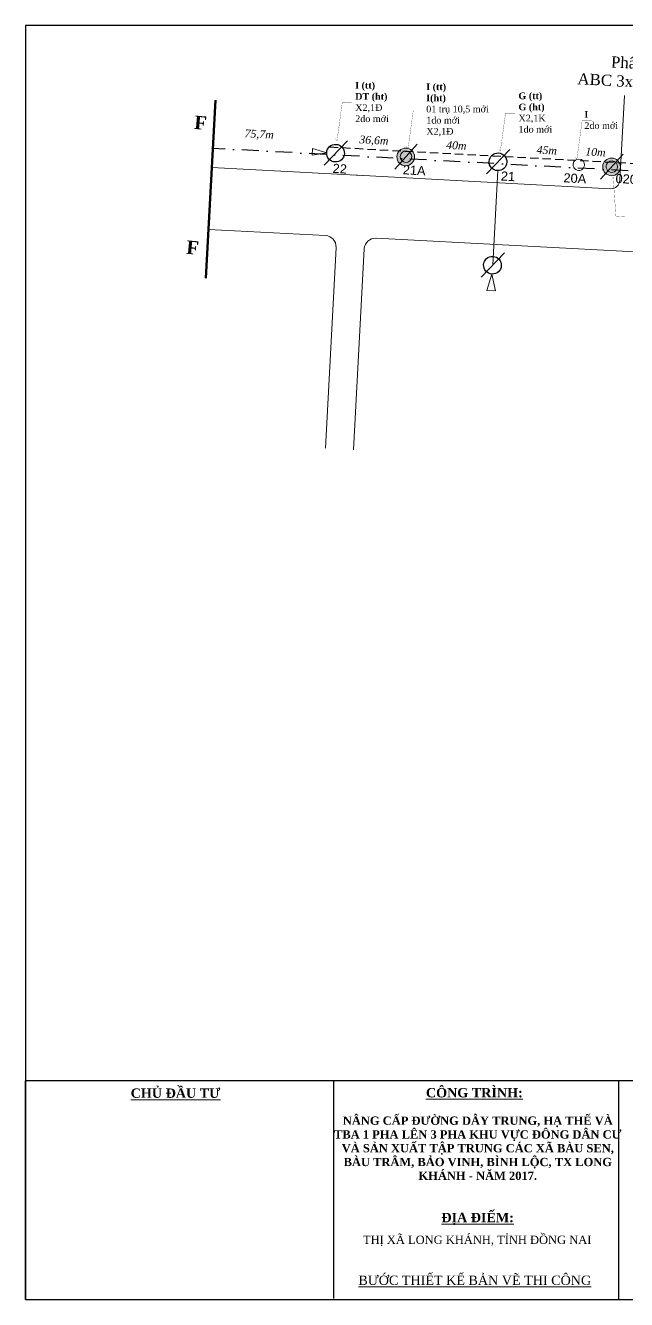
# Model space of a CAD drawing. Header units: metres. Extents: x 429925 to 893472, y 1245258 to 2552490.
# Drawn here: x 438127 to 438397, y 1260101 to 1260673 of the extents above; entities that cross this region are included whole.
import ezdxf

# ---------------------------------------------------------------- set-up
doc = ezdxf.new("R2010")
doc.units = ezdxf.units.M
doc.linetypes.add('DASHDOT', pattern=[1, 0.5, -0.25, 0, -0.25])
doc.linetypes.add('DASHED2', pattern=[0.375, 0.25, -0.125])
doc.layers.add('duong', color=2, linetype='Continuous', lineweight=15)
doc.layers.add('duong bao', color=3, linetype='Continuous', lineweight=13)
doc.layers.add('KHUNGBANVE', color=6, linetype='Continuous')
doc.styles.get("Standard").update_dxf_attribs({"font": 'arial.ttf'})
doc.styles.add('Unicode', font='times.ttf')

# ---------------------------------------------------------------- blocks, each defined once
blk = doc.blocks.new('A$C46BF4DDC')
at = {"color": 9, "linetype": 'Continuous'}
blk.add_line((9.91, 11.46), (0, 0), dxfattribs=at)
blk.add_lwpolyline([(0.89, 5.61, -1), (8.82, 5.61, -1)], format="xyb", close=True, dxfattribs=at)
blk = doc.blocks.new('A$C727E4357')
at = {"layer": 'duong bao', "lineweight": 50, "ltscale": 2}
h = blk.add_hatch(color=256, dxfattribs=at)
h.paths.add_polyline_path([(7.57, 8.51, 0.642315), (0.97, 5.6, 0.217794), (2.3, 2.58)])
h.paths.add_polyline_path([(8.9, 5.49, 0.217794), (7.57, 8.51), (2.3, 2.58, 0.642315)], flags=17)
h = blk.add_hatch(color=256, dxfattribs=at)
h.paths.add_polyline_path([(7.57, 8.51, -0.642315), (5.45, 1.61, -0.000081), (5.45, 1.61, -0.217709), (2.3, 2.58)], flags=17)
h.paths.add_polyline_path([(4.42, 9.48, 0.999838), (5.45, 1.61, 84673.903931), (5.45, 1.61, 0.000037), (5.45, 1.61, 47978.187961), (5.45, 1.61, 0.000076), (5.45, 1.61, 1)])
h = blk.add_hatch(color=256, dxfattribs=at)
h.paths.add_polyline_path([(7.57, 8.51, 0.642315), (0.97, 5.6, 0.000081), (0.97, 5.6, 0.217709), (2.3, 2.58)], flags=17)
h.paths.add_polyline_path([(8.9, 5.49, -0.999838), (0.97, 5.6, -84673.903931), (0.97, 5.6, -0.000037), (0.97, 5.6, -47978.187961), (0.97, 5.6, -0.000076), (0.97, 5.6, -1)])
at = {"color": 4, "linetype": 'Continuous', "lineweight": 18, "rotation": 359.1901508816309}
blk.add_blockref('A$C46BF4DDC', (0, 0), dxfattribs=at)

msp = doc.modelspace()

# ---------------------------------------------------------------- linework, layer by layer
at = {"color": 4, "linetype": 'Continuous', "lineweight": 18}
for p, q in [((438394.04, 1260603.35), (438396.07, 1260641.38)), ((438210.92, 1260609.05), (438278.58, 1260605.44)), ((438273.37, 1260605.72), (438389.84, 1260599.57)), ((438209.44, 1260581.3), (438261.91, 1260578.51)), ((438284.58, 1260577.3), (438494.64, 1260566.34)), ((438261.84, 1260483.13), (438266.64, 1260573.25)), ((438274.52, 1260482.45), (438279.32, 1260572.57))]:
    msp.add_line(p, q, dxfattribs=at)
at = {"color": 1, "linetype": 'DASHDOT', "lineweight": 30, "ltscale": 15}
msp.add_line((438503.32, 1260601.92), (438211.38, 1260617.65), dxfattribs=at)
at = {"color": 5, "linetype": 'DASHED2', "lineweight": 30, "ltscale": 15}
msp.add_line((438503.49, 1260605.21), (438263.44, 1260618.15), dxfattribs=at)
at = {"color": 9, "linetype": 'Continuous'}
msp.add_lwpolyline([(438127.23, 1260101.28), (438940.03, 1260101.28), (438940.03, 1260672.78), (438127.23, 1260672.78)], close=True, dxfattribs=at)
at = {"color": 4, "linetype": 'Continuous', "lineweight": 18}
msp.add_lwpolyline([(438262.44, 1260615.72), (438256.02, 1260617.56), (438255.86, 1260614.58), (438262.44, 1260615.72)], dxfattribs=at)
for points in [[(438295.44, 1260614.08, -1), (438300.59, 1260613.81, -1)], [(438373.04, 1260610.42, -1), (438378.19, 1260610.14, -1)], [(438387.85, 1260609.61, -1), (438393, 1260609.33, -1)]]:
    msp.add_lwpolyline(points, format="xyb", close=True, dxfattribs=at)
msp.add_lwpolyline([(438336.64, 1260561.28), (438338.23, 1260553.73), (438334.26, 1260553.94)], close=True, dxfattribs=at)
for centre, radius, start, end in [((438390.05, 1260603.56), 4, 266.9784, 356.9505), ((438261.64, 1260573.52), 5, 356.9505, 86.9505), ((438284.31, 1260572.31), 5, 86.9505, 176.9505)]:
    msp.add_arc(centre, radius, start, end, dxfattribs=at)
at = {"layer": 'duong bao', "lineweight": 50, "ltscale": 2}
msp.add_line((438212.53, 1260639.24), (438208.27, 1260559.36), dxfattribs=at)
at = {"layer": 'duong bao', "lineweight": 18, "ltscale": 2}
msp.add_line((438339.21, 1260607.66), (438336.96, 1260565.36), dxfattribs=at)
at = {"layer": 'duong bao', "color": 4, "lineweight": 15, "ltscale": 2, "const_width": 0.1}
for points in [[(438266.39, 1260621.97), (438267.07, 1260620.95), (438269.43, 1260638.18), (438273.65, 1260638.2)], [(438298.28, 1260618.49), (438298.96, 1260617.47), (438301.32, 1260634.7), (438305.54, 1260634.72)], [(438339.69, 1260617.24), (438340.37, 1260616.22), (438342.73, 1260633.45), (438346.95, 1260633.47)], [(438374.07, 1260613.81), (438374.75, 1260612.79), (438377.11, 1260630.02), (438381.33, 1260630.04)], [(438390.29, 1260603.69), (438391.03, 1260604.66), (438392.26, 1260587.31), (438396.47, 1260587.02)]]:
    msp.add_lwpolyline(points, dxfattribs=at)
at = {"layer": 'KHUNGBANVE', "color": 2}
for p, q in [((438127.23, 1260101.28), (438127.23, 1260199.44)), ((438940.03, 1260199.44), (438127.23, 1260199.44)), ((438265.72, 1260101.72), (438265.72, 1260199.58)), ((438393.57, 1260101.28), (438393.57, 1260199.44)), ((438127.23, 1260101.28), (438940.03, 1260101.28))]:
    msp.add_line(p, q, dxfattribs=at)

# ---------------------------------------------------------------- block references
at = {"color": 4, "linetype": 'Continuous', "lineweight": 18, "rotation": 356.950501117092}
for p in [(438261.26, 1260610.16), (438334.18, 1260606.28), (438331.71, 1260559.89)]:
    msp.add_blockref('A$C46BF4DDC', p, dxfattribs=at)
at = {"layer": 'duong bao', "lineweight": 50, "ltscale": 2}
for p in [(438292.98, 1260608.28), (438385.39, 1260603.81)]:
    msp.add_blockref('A$C727E4357', p, dxfattribs=at)

# ---------------------------------------------------------------- texts
at = {"color": 4, "linetype": 'Continuous', "lineweight": 18}
for s, insert, char_height, width, attachment_point, rotation in [('{\\fTimes New Roman|b0|i0|c0|p18;\\C7;Phân đoạn 22(tt)-02(ht):\\PABC 3x120mm2+ BS AC70mm2}', (438426.52, 1260650.33), 5, 150.7075, 5, 356.9505), ('{\\fTimes New Roman|b1|i0|c0|p18;\\C7;I (tt)\\PDT (ht)\\P\\fTimes New Roman|b0|i0|c0|p18;X2,1Đ\\P2do mới}', (438275.23, 1260638.42), 3, 24.4669, 4, 0.0997), ('{\\fTimes New Roman|b1|i0|c0|p18;\\C7;I (tt)\\PI(ht)\\P\\fTimes New Roman|b0|i0|c0|p18;01 trụ 10,5 mới\\fTimes New Roman|b1|i0|c0|p18;\\P\\fTimes New Roman|b0|i0|c0|p18;1do mới\\PX2,1Đ}', (438307.13, 1260634.93), 3, 28.189, 4, 0.0997), ('{\\fTimes New Roman|b1|i0|c0|p18;\\C7;G (tt)\\PG (ht)\\P\\fTimes New Roman|b0|i0|c0|p18;X2,1K\\P1do mới}', (438348.53, 1260633.69), 3, 24.4669, 4, 0.0997), ('{\\fTimes New Roman|b1|i0|c0|p18;\\C7;F}', (438205.84, 1260629.15), 6, 22.4014, 5, 354.9602), ('{\\fTimes New Roman|b1|i0|c0|p18;\\C7;I\\P\\fTimes New Roman|b0|i0|c0|p18;2do mới}', (438378.11, 1260630.37), 3, 24.4669, 4, 0.0997), ('{\\fTimes New Roman|b0|i1|c0|p18;\\C7;75,7m}', (438232.16, 1260623.68), 3.5, 22.4014, 5, 356.9505), ('{\\fTimes New Roman|b0|i1|c0|p18;\\C7;36,6m}', (438283.62, 1260620.94), 3.5, 22.4014, 5, 356.9505), ('{\\fTimes New Roman|b0|i1|c0|p18;\\C7;40m}', (438320.65, 1260618.97), 3.5, 22.4014, 5, 356.9505), ('{\\fTimes New Roman|b0|i1|c0|p18;\\C7;45m}', (438361.24, 1260616.81), 3.5, 22.4014, 5, 356.9505), ('{\\fTimes New Roman|b0|i1|c0|p18;\\C7;10m}', (438383.09, 1260616), 3.5, 22.4014, 5, 356.9505), ('{\\fArial Unicode MS|b0|i0|c0|p34;\\C7;22}', (438268.34, 1260608.55), 4.1093, 22.4014, 5, 356.9505), ('{\\fArial Unicode MS|b0|i0|c0|p34;\\C7;21A}', (438301.73, 1260607.83), 4.1093, 22.4014, 5, 356.9505), ('{\\fArial Unicode MS|b0|i0|c0|p34;\\C7;21}', (438343.84, 1260605.12), 4.1093, 22.4014, 5, 356.9505), ('{\\fArial Unicode MS|b0|i0|c0|p34;\\C7;20A}', (438373.84, 1260604.21), 4.1093, 22.4014, 5, 356.9505), ('{\\fArial Unicode MS|b0|i0|c0|p34;\\C7;020B}', (438398.81, 1260603.81), 4.1093, 22.4014, 5, 356.9505), ('{\\fTimes New Roman|b1|i0|c0|p18;\\C7;F}', (438202.28, 1260573.16), 6, 22.4014, 5, 354.9602)]:
    msp.add_mtext(s, dxfattribs=dict(at, insert=insert, char_height=char_height, width=width, attachment_point=attachment_point, rotation=rotation))
at = {"layer": 'duong', "attachment_point": 2, "style": 'Unicode'}
for s, insert, char_height, width in [('{\\fTimes New Roman|b1|i0|c0|p18;\\LCÔNG TRÌNH:}', (438328.73, 1260196.15), 4.1939, 338.0455), ('{\\fTimes New Roman|b1|i0|c0|p18;\\LCHỦ ĐẦU TƯ}', (438194.59, 1260195.95), 4.1939, 338.0455), ('{\\fTimes New Roman|b1|i0|c0|p18;NÂNG CẤ\\fTimes New Roman|b1|i0|c163|p18;P ĐƯ\\fTimes New Roman|b1|i0|c0|p18;ỜNG DÂY TRUNG, HẠ THẾ VÀ TBA 1 PHA LÊN 3 PHA KHU VỰ\\fTimes New Roman|b1|i0|c163|p18;C ĐÔNG DÂN CƯ VÀ S\\fTimes New Roman|b1|i0|c0|p18;ẢN XUẤT TẬP TRUNG CÁC XÃ BÀU SEN, BÀU TRÂM, BẢO VINH, BÌNH LỘ\\fTimes New Roman|b1|i0|c163|p18;C, TX LONG KHÁNH - NĂM \\fTimes New Roman|b1|i0|c0|p18;2017.}', (438330.27, 1260183.37), 3.70861, 130.2593), ('{\\fTimes New Roman|b1|i0|c0|p18;\\LĐỊA ĐIẾM:}', (438330.19, 1260140.15), 4.1939, 128.0996), ('THỊ XÃ LONG KHÁNH, TỈNH ĐỒNG NAI', (438329.99, 1260129.93), 3.7086, 129.5413), ('{\\LBƯỚC THIẾT KẾ BẢN VẼ THI CÔNG}', (438328.91, 1260112.01), 4.1939, 338.0455)]:
    msp.add_mtext(s, dxfattribs=dict(at, insert=insert, char_height=char_height, width=width))

doc.saveas('drawing.dxf')
